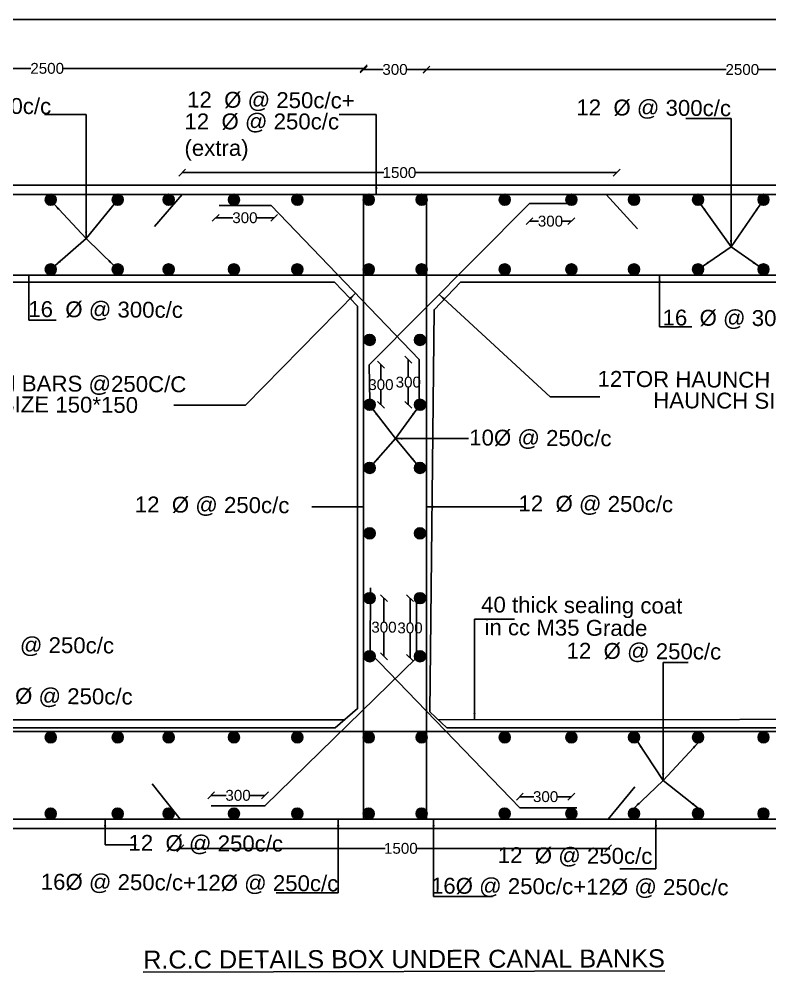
# Model space of a CAD drawing. Header units: millimetres. Extents: x 5124 to 6568637, y 2311 to 91879094.
# Drawn here: x 3647372 to 3657754, y 45946259 to 45959664 of the extents above; entities that cross this region are included whole.
import ezdxf

# ---------------------------------------------------------------- set-up
doc = ezdxf.new("R2010")
doc.units = ezdxf.units.MM
doc.header["$MEASUREMENT"] = 0
for name, color, linetype in [('DIMENSION', 7, 'Continuous'), ('DRAWING', 7, 'Continuous'), ('TEXT', 7, 'Continuous')]:
    doc.layers.add(name, color=color, linetype=linetype)
doc.styles.get("Standard").update_dxf_attribs({"font": 'arial.ttf', "height": 150})
doc.dimstyles.get("Standard").update_dxf_attribs({"dimtxt": 200, "dimasz": 110, "dimexe": 0.18, "dimexo": 0.0625, "dimgap": 0.09, "dimtad": 0, "dimtih": 1, "dimtoh": 1, "dimdec": 0, "dimzin": 0, "dimdsep": 46, "dimtxsty": 'Standard', "dimblk": 'OBLIQUE', "dimcen": 0.09, "dimse1": 1, "dimse2": 1, "dimadec": 0, "dimazin": 0, "dimtfac": 1, "dimtdec": 0, "dimtofl": 0, "dimtmove": 0, "dimatfit": 3, "dimfxl": 1, "dimtolj": 1, "dimtzin": 0, "dimarcsym": 0})

# ---------------------------------------------------------------- blocks, each defined once
blk = doc.blocks.new('_Oblique')
at = {"color": 0, "linetype": 'ByBlock', "lineweight": -2}
blk.add_line((-0.5, -0.5), (0.5, 0.5), dxfattribs=at)
blk = doc.blocks.new('*D66')
at = {"layer": 'Defpoints', "color": 0}
for p in [(3652135, 45958985), (3643379, 45957242), (3652135, 45957242)]:
    blk.add_point(p, dxfattribs=at)
at = {"layer": 'DIMENSION', "color": 0, "lineweight": -2}
for p, q in [((3643379, 45958985), (3647532, 45958985)), ((3652135, 45958985), (3647982, 45958985))]:
    blk.add_line(p, q, dxfattribs=at)
at = {"layer": 'DIMENSION', "color": 0, "lineweight": -2, "xscale": 95, "yscale": 95, "zscale": 95, "rotation": 180}
blk.add_blockref('_Oblique', (3643379, 45958985), dxfattribs=at)
at = {"layer": 'DIMENSION', "color": 0, "lineweight": -2, "xscale": 95, "yscale": 95, "zscale": 95}
blk.add_blockref('_Oblique', (3652135, 45958985), dxfattribs=at)
at = {"layer": 'DIMENSION', "color": 0, "insert": (3647757, 45958985), "char_height": 150, "attachment_point": 5}
blk.add_mtext('\\A1;2500', dxfattribs=at)
blk = doc.blocks.new('*D67')
at = {"layer": 'Defpoints', "color": 0}
for p in [(3653005, 45958970), (3652135, 45957242), (3653005, 45957242)]:
    blk.add_point(p, dxfattribs=at)
at = {"layer": 'DIMENSION', "color": 0, "lineweight": -2}
for p, q in [((3652135, 45958970), (3652405, 45958970)), ((3653005, 45958970), (3652736, 45958970))]:
    blk.add_line(p, q, dxfattribs=at)
at = {"layer": 'DIMENSION', "color": 0, "lineweight": -2, "xscale": 95, "yscale": 95, "zscale": 95, "rotation": 180}
blk.add_blockref('_Oblique', (3652135, 45958970), dxfattribs=at)
at = {"layer": 'DIMENSION', "color": 0, "lineweight": -2, "xscale": 95, "yscale": 95, "zscale": 95}
blk.add_blockref('_Oblique', (3653005, 45958970), dxfattribs=at)
at = {"layer": 'DIMENSION', "color": 0, "insert": (3652570, 45958970), "char_height": 150, "attachment_point": 5}
blk.add_mtext('\\A1;300', dxfattribs=at)
blk = doc.blocks.new('*D68')
at = {"layer": 'Defpoints', "color": 0}
for p in [(3661748, 45958969), (3653005, 45957202), (3661748, 45957242)]:
    blk.add_point(p, dxfattribs=at)
at = {"layer": 'DIMENSION', "color": 0, "lineweight": -2}
for p, q in [((3653005, 45958969), (3657151, 45958969)), ((3661748, 45958969), (3657601, 45958969))]:
    blk.add_line(p, q, dxfattribs=at)
at = {"layer": 'DIMENSION', "color": 0, "lineweight": -2, "xscale": 95, "yscale": 95, "zscale": 95, "rotation": 180}
blk.add_blockref('_Oblique', (3653005, 45958969), dxfattribs=at)
at = {"layer": 'DIMENSION', "color": 0, "lineweight": -2, "xscale": 95, "yscale": 95, "zscale": 95}
blk.add_blockref('_Oblique', (3661748, 45958969), dxfattribs=at)
at = {"layer": 'DIMENSION', "color": 0, "insert": (3657376, 45958969), "char_height": 150, "attachment_point": 5}
blk.add_mtext('\\A1;2500', dxfattribs=at)
blk = doc.blocks.new('*D70')
at = {"layer": 'Defpoints', "color": 0}
for p in [(3655636, 45957542), (3649625, 45957242), (3655636, 45957242)]:
    blk.add_point(p, dxfattribs=at)
at = {"layer": 'DIMENSION', "color": 0, "lineweight": -2}
for p, q in [((3649625, 45957542), (3652414, 45957542)), ((3655636, 45957542), (3652847, 45957542))]:
    blk.add_line(p, q, dxfattribs=at)
at = {"layer": 'DIMENSION', "color": 0, "lineweight": -2, "xscale": 95, "yscale": 95, "zscale": 95, "rotation": 180}
blk.add_blockref('_Oblique', (3649625, 45957542), dxfattribs=at)
at = {"layer": 'DIMENSION', "color": 0, "lineweight": -2, "xscale": 95, "yscale": 95, "zscale": 95}
blk.add_blockref('_Oblique', (3655636, 45957542), dxfattribs=at)
at = {"layer": 'DIMENSION', "color": 0, "insert": (3652631, 45957542), "char_height": 150, "attachment_point": 5}
blk.add_mtext('\\A1;1500', dxfattribs=at)
blk = doc.blocks.new('*D71')
at = {"layer": 'Defpoints', "color": 0}
for p in [(3654432, 45957114), (3655011, 45957090), (3654432, 45956870)]:
    blk.add_point(p, dxfattribs=at)
at = {"layer": 'DIMENSION', "color": 0, "lineweight": -2}
for p, q in [((3654432, 45956870), (3654556, 45956870)), ((3655011, 45956870), (3654887, 45956870))]:
    blk.add_line(p, q, dxfattribs=at)
at = {"layer": 'DIMENSION', "color": 0, "lineweight": -2, "xscale": 95, "yscale": 95, "zscale": 95, "rotation": 180}
blk.add_blockref('_Oblique', (3654432, 45956870), dxfattribs=at)
at = {"layer": 'DIMENSION', "color": 0, "lineweight": -2, "xscale": 95, "yscale": 95, "zscale": 95}
blk.add_blockref('_Oblique', (3655011, 45956870), dxfattribs=at)
at = {"layer": 'DIMENSION', "color": 0, "insert": (3654721, 45956870), "char_height": 150, "attachment_point": 5}
blk.add_mtext('\\A1;300', dxfattribs=at)
blk = doc.blocks.new('*D72')
at = {"layer": 'Defpoints', "color": 0}
for p in [(3650087, 45957075), (3650898, 45957045), (3650898, 45956917)]:
    blk.add_point(p, dxfattribs=at)
at = {"layer": 'DIMENSION', "color": 0, "lineweight": -2}
for p, q in [((3650087, 45956917), (3650327, 45956917)), ((3650898, 45956917), (3650658, 45956917))]:
    blk.add_line(p, q, dxfattribs=at)
at = {"layer": 'DIMENSION', "color": 0, "lineweight": -2, "xscale": 95, "yscale": 95, "zscale": 95, "rotation": 180}
blk.add_blockref('_Oblique', (3650087, 45956917), dxfattribs=at)
at = {"layer": 'DIMENSION', "color": 0, "lineweight": -2, "xscale": 95, "yscale": 95, "zscale": 95}
blk.add_blockref('_Oblique', (3650898, 45956917), dxfattribs=at)
at = {"layer": 'DIMENSION', "color": 0, "insert": (3650493, 45956917), "char_height": 150, "attachment_point": 5}
blk.add_mtext('\\A1;300', dxfattribs=at)
blk = doc.blocks.new('*D77')
at = {"layer": 'Defpoints', "color": 0}
for p in [(3650026, 45948920), (3650026, 45948773), (3650770, 45948773)]:
    blk.add_point(p, dxfattribs=at)
at = {"layer": 'DIMENSION', "color": 0, "lineweight": -2}
for p, q in [((3650026, 45948920), (3650232, 45948920)), ((3650770, 45948920), (3650563, 45948920))]:
    blk.add_line(p, q, dxfattribs=at)
at = {"layer": 'DIMENSION', "color": 0, "lineweight": -2, "xscale": 95, "yscale": 95, "zscale": 95, "rotation": 180}
blk.add_blockref('_Oblique', (3650026, 45948920), dxfattribs=at)
at = {"layer": 'DIMENSION', "color": 0, "lineweight": -2, "xscale": 95, "yscale": 95, "zscale": 95}
blk.add_blockref('_Oblique', (3650770, 45948920), dxfattribs=at)
at = {"layer": 'DIMENSION', "color": 0, "insert": (3650398, 45948920), "char_height": 150, "attachment_point": 5}
blk.add_mtext('\\A1;300', dxfattribs=at)
blk = doc.blocks.new('*D78')
at = {"layer": 'Defpoints', "color": 0}
for p in [(3652219, 45951651), (3652219, 45950846), (3652417, 45950846)]:
    blk.add_point(p, dxfattribs=at)
at = {"layer": 'DIMENSION', "color": 0, "lineweight": -2}
for p, q in [((3652417, 45951651), (3652417, 45951325)), ((3652417, 45950846), (3652417, 45951172))]:
    blk.add_line(p, q, dxfattribs=at)
at = {"layer": 'DIMENSION', "color": 0, "lineweight": -2, "xscale": 95, "yscale": 95, "zscale": 95}
for p, rotation in [((3652417, 45951651), 90), ((3652417, 45950846), 270)]:
    blk.add_blockref('_Oblique', p, dxfattribs=dict(at, rotation=rotation))
at = {"layer": 'DIMENSION', "color": 0, "insert": (3652417, 45951248), "char_height": 150, "attachment_point": 5}
blk.add_mtext('\\A1;300', dxfattribs=at)
blk = doc.blocks.new('*D79')
at = {"layer": 'Defpoints', "color": 0}
for p in [(3652778, 45951651), (3652916, 45951651), (3652869, 45950824)]:
    blk.add_point(p, dxfattribs=at)
at = {"layer": 'DIMENSION', "color": 0, "lineweight": -2}
for p, q in [((3652778, 45951651), (3652778, 45951314)), ((3652778, 45950824), (3652778, 45951161))]:
    blk.add_line(p, q, dxfattribs=at)
at = {"layer": 'DIMENSION', "color": 0, "lineweight": -2, "xscale": 95, "yscale": 95, "zscale": 95}
for p, rotation in [((3652778, 45951651), 90), ((3652778, 45950824), 270)]:
    blk.add_blockref('_Oblique', p, dxfattribs=dict(at, rotation=rotation))
at = {"layer": 'DIMENSION', "color": 0, "insert": (3652778, 45951238), "char_height": 150, "attachment_point": 5}
blk.add_mtext('\\A1;300', dxfattribs=at)
blk = doc.blocks.new('*D80')
at = {"layer": 'Defpoints', "color": 0}
for p in [(3652212, 45954883), (3652375, 45954883), (3652219, 45954328)]:
    blk.add_point(p, dxfattribs=at)
at = {"layer": 'DIMENSION', "color": 0, "lineweight": -2}
for p, q in [((3652375, 45954883), (3652375, 45954682)), ((3652375, 45954328), (3652375, 45954529))]:
    blk.add_line(p, q, dxfattribs=at)
at = {"layer": 'DIMENSION', "color": 0, "lineweight": -2, "xscale": 95, "yscale": 95, "zscale": 95}
for p, rotation in [((3652375, 45954883), 90), ((3652375, 45954328), 270)]:
    blk.add_blockref('_Oblique', p, dxfattribs=dict(at, rotation=rotation))
at = {"layer": 'DIMENSION', "color": 0, "insert": (3652375, 45954606), "char_height": 150, "attachment_point": 5}
blk.add_mtext('\\A1;300', dxfattribs=at)
blk = doc.blocks.new('*D81')
at = {"layer": 'Defpoints', "color": 0}
for p in [(3652903, 45954953), (3652754, 45954328), (3652916, 45954328)]:
    blk.add_point(p, dxfattribs=at)
at = {"layer": 'DIMENSION', "color": 0, "lineweight": -2}
for p, q in [((3652754, 45954953), (3652754, 45954717)), ((3652754, 45954328), (3652754, 45954564))]:
    blk.add_line(p, q, dxfattribs=at)
at = {"layer": 'DIMENSION', "color": 0, "lineweight": -2, "xscale": 95, "yscale": 95, "zscale": 95}
for p, rotation in [((3652754, 45954953), 90), ((3652754, 45954328), 270)]:
    blk.add_blockref('_Oblique', p, dxfattribs=dict(at, rotation=rotation))
at = {"layer": 'DIMENSION', "color": 0, "insert": (3652754, 45954641), "char_height": 150, "attachment_point": 5}
blk.add_mtext('\\A1;300', dxfattribs=at)
blk = doc.blocks.new('*D88')
at = {"layer": 'Defpoints', "color": 0}
for p in [(3649599, 45948589), (3655519, 45948589), (3655519, 45948186)]:
    blk.add_point(p, dxfattribs=at)
at = {"layer": 'DIMENSION', "color": 0, "lineweight": -2}
for p, q in [((3649599, 45948186), (3652434, 45948186)), ((3655519, 45948186), (3652868, 45948186))]:
    blk.add_line(p, q, dxfattribs=at)
at = {"layer": 'DIMENSION', "color": 0, "lineweight": -2, "xscale": 95, "yscale": 95, "zscale": 95, "rotation": 180}
blk.add_blockref('_Oblique', (3649599, 45948186), dxfattribs=at)
at = {"layer": 'DIMENSION', "color": 0, "lineweight": -2, "xscale": 95, "yscale": 95, "zscale": 95}
blk.add_blockref('_Oblique', (3655519, 45948186), dxfattribs=at)
at = {"layer": 'DIMENSION', "color": 0, "insert": (3652651, 45948186), "char_height": 150, "attachment_point": 5}
blk.add_mtext('\\A1;1500', dxfattribs=at)
blk = doc.blocks.new('*D89')
at = {"layer": 'Defpoints', "color": 0}
for p in [(3655011, 45948902), (3654297, 45948748), (3655011, 45948744)]:
    blk.add_point(p, dxfattribs=at)
at = {"layer": 'DIMENSION', "color": 0, "lineweight": -2}
for p, q in [((3654297, 45948902), (3654489, 45948902)), ((3655011, 45948902), (3654820, 45948902))]:
    blk.add_line(p, q, dxfattribs=at)
at = {"layer": 'DIMENSION', "color": 0, "lineweight": -2, "xscale": 95, "yscale": 95, "zscale": 95, "rotation": 180}
blk.add_blockref('_Oblique', (3654297, 45948902), dxfattribs=at)
at = {"layer": 'DIMENSION', "color": 0, "lineweight": -2, "xscale": 95, "yscale": 95, "zscale": 95}
blk.add_blockref('_Oblique', (3655011, 45948902), dxfattribs=at)
at = {"layer": 'DIMENSION', "color": 0, "insert": (3654654, 45948902), "char_height": 150, "attachment_point": 5}
blk.add_mtext('\\A1;300', dxfattribs=at)

msp = doc.modelspace()

# ---------------------------------------------------------------- hatches: boundary and pattern name
at = {"layer": 'DRAWING'}
h = msp.add_hatch(dxfattribs=at)
h.set_pattern_fill('ANSI31', color=256, style=0)
h.set_pattern_definition([(45, (53690.19537, 12167.72805), (-0.08838834764832, 0.08838834764832), [])])
h.paths.add_polyline_path([(3647882.5, 45957166.2, 0.9586945), (3647731.3, 45957172.6), (3647731.3, 45957159.8, 0.9586945)])
h = msp.add_hatch(dxfattribs=at)
h.set_pattern_fill('ANSI31', color=256, style=0)
h.set_pattern_definition([(45, (54617.27248, 12167.72805), (-0.08838834764832, 0.08838834764832), [])])
h.paths.add_polyline_path([(3648809.6, 45957166.2, 0.9586945), (3648658.3, 45957172.6), (3648658.3, 45957159.8, 0.9586945)])
h = msp.add_hatch(dxfattribs=at)
h.set_pattern_fill('ANSI31', color=256, style=0)
h.set_pattern_definition([(45, (55321.12743, 12167.72805), (-0.08838834764832, 0.08838834764832), [])])
h.paths.add_polyline_path([(3649513.4, 45957166.2, 0.9586945), (3649362.2, 45957172.6), (3649362.2, 45957159.8, 0.9586945)])
h = msp.add_hatch(dxfattribs=at)
h.set_pattern_fill('ANSI31', color=256, style=0)
h.set_pattern_definition([(45, (56224.13017, 12167.72805), (-0.08838834764832, 0.08838834764832), [])])
h.paths.add_polyline_path([(3650416.4, 45957166.2, 0.9586945), (3650265.2, 45957172.6), (3650265.2, 45957159.8, 0.9586945)])
h = msp.add_hatch(dxfattribs=at)
h.set_pattern_fill('ANSI31', color=256, style=0)
h.set_pattern_definition([(45, (57101.49156, 12167.72805), (-0.08838834764832, 0.08838834764832), [])])
h.paths.add_polyline_path([(3651293.8, 45957166.2, 0.9586945), (3651142.6, 45957172.6), (3651142.6, 45957159.8, 0.9586945)])
h = msp.add_hatch(dxfattribs=at)
h.set_pattern_fill('ANSI31', color=256, style=0)
h.set_pattern_definition([(45, (58090.3928, 12167.72805), (-0.08838834764832, 0.08838834764832), [])])
h.paths.add_polyline_path([(3652282.7, 45957166.2, 0.9586945), (3652131.5, 45957172.6), (3652131.5, 45957159.8, 0.9586945)])
h = msp.add_hatch(dxfattribs=at)
h.set_pattern_fill('ANSI31', color=256, style=0)
h.set_pattern_definition([(45, (58821.74097, 12167.72805), (-0.08838834764832, 0.08838834764832), [])])
h.paths.add_polyline_path([(3653014, 45957166.2, 0.9586945), (3652862.8, 45957172.6), (3652862.8, 45957159.8, 0.9586945)])
h = msp.add_hatch(dxfattribs=at)
h.set_pattern_fill('ANSI31', color=256, style=0)
h.set_pattern_definition([(45, (59971.61289, 12167.72805), (-0.08838834764832, 0.08838834764832), [])])
h.paths.add_polyline_path([(3654163.9, 45957166.2, 0.9586945), (3654012.7, 45957172.6), (3654012.7, 45957159.8, 0.9586945)])
h = msp.add_hatch(dxfattribs=at)
h.set_pattern_fill('ANSI31', color=256, style=0)
h.set_pattern_definition([(45, (60894.41644, 12167.72805), (-0.08838834764832, 0.08838834764832), [])])
h.paths.add_polyline_path([(3655086.7, 45957166.2, 0.9586945), (3654935.5, 45957172.6), (3654935.5, 45957159.8, 0.9586945)])
h = msp.add_hatch(dxfattribs=at)
h.set_pattern_fill('ANSI31', color=256, style=0)
h.set_pattern_definition([(45, (61761.09394, 12167.72805), (-0.08838834764832, 0.08838834764832), [])])
h.paths.add_polyline_path([(3655953.4, 45957166.2, 0.9586945), (3655802.2, 45957172.6), (3655802.2, 45957159.8, 0.9586945)])
h = msp.add_hatch(dxfattribs=at)
h.set_pattern_fill('ANSI31', color=256, style=0)
h.set_pattern_definition([(45, (62646.85999, 12167.72805), (-0.08838834764832, 0.08838834764832), [])])
h.paths.add_polyline_path([(3656839.1, 45957166.2, 0.9586945), (3656687.9, 45957172.6), (3656687.9, 45957159.8, 0.9586945)])
h = msp.add_hatch(dxfattribs=at)
h.set_pattern_fill('ANSI31', color=256, style=0)
h.set_pattern_definition([(45, (63552.28441, 12167.72805), (-0.08838834764832, 0.08838834764832), [])])
h.paths.add_polyline_path([(3657744.6, 45957166.2, 0.9586945), (3657593.3, 45957172.6), (3657593.3, 45957159.8, 0.9586945)])
h = msp.add_hatch(dxfattribs=at)
h.set_pattern_fill('ANSI31', color=256, style=0)
h.set_pattern_definition([(45, (53690.19537, 11203.86495), (-0.08838834764832, 0.08838834764832), [])])
h.paths.add_polyline_path([(3647882.5, 45956202.3, 0.9586945), (3647731.3, 45956208.7), (3647731.3, 45956195.9, 0.9586945)])
h = msp.add_hatch(dxfattribs=at)
h.set_pattern_fill('ANSI31', color=256, style=0)
h.set_pattern_definition([(45, (54617.27248, 11203.86495), (-0.08838834764832, 0.08838834764832), [])])
h.paths.add_polyline_path([(3648809.6, 45956202.3, 0.9586945), (3648658.3, 45956208.7), (3648658.3, 45956195.9, 0.9586945)])
h = msp.add_hatch(dxfattribs=at)
h.set_pattern_fill('ANSI31', color=256, style=0)
h.set_pattern_definition([(45, (55321.12743, 11203.86495), (-0.08838834764832, 0.08838834764832), [])])
h.paths.add_polyline_path([(3649513.4, 45956202.3, 0.9586945), (3649362.2, 45956208.7), (3649362.2, 45956195.9, 0.9586945)])
h = msp.add_hatch(dxfattribs=at)
h.set_pattern_fill('ANSI31', color=256, style=0)
h.set_pattern_definition([(45, (56224.13017, 11203.86495), (-0.08838834764832, 0.08838834764832), [])])
h.paths.add_polyline_path([(3650416.4, 45956202.3, 0.9586945), (3650265.2, 45956208.7), (3650265.2, 45956195.9, 0.9586945)])
h = msp.add_hatch(dxfattribs=at)
h.set_pattern_fill('ANSI31', color=256, style=0)
h.set_pattern_definition([(45, (57101.49156, 11203.86495), (-0.08838834764832, 0.08838834764832), [])])
h.paths.add_polyline_path([(3651293.8, 45956202.3, 0.9586945), (3651142.6, 45956208.7), (3651142.6, 45956195.9, 0.9586945)])
h = msp.add_hatch(dxfattribs=at)
h.set_pattern_fill('ANSI31', color=256, style=0)
h.set_pattern_definition([(45, (58090.3928, 11203.86495), (-0.08838834764832, 0.08838834764832), [])])
h.paths.add_polyline_path([(3652282.7, 45956202.3, 0.9586945), (3652131.5, 45956208.7), (3652131.5, 45956195.9, 0.9586945)])
h = msp.add_hatch(dxfattribs=at)
h.set_pattern_fill('ANSI31', color=256, style=0)
h.set_pattern_definition([(45, (58821.74097, 11203.86495), (-0.08838834764832, 0.08838834764832), [])])
h.paths.add_polyline_path([(3653014, 45956202.3, 0.9586945), (3652862.8, 45956208.7), (3652862.8, 45956195.9, 0.9586945)])
h = msp.add_hatch(dxfattribs=at)
h.set_pattern_fill('ANSI31', color=256, style=0)
h.set_pattern_definition([(45, (59971.61289, 11203.86495), (-0.08838834764832, 0.08838834764832), [])])
h.paths.add_polyline_path([(3654163.9, 45956202.3, 0.9586945), (3654012.7, 45956208.7), (3654012.7, 45956195.9, 0.9586945)])
h = msp.add_hatch(dxfattribs=at)
h.set_pattern_fill('ANSI31', color=256, style=0)
h.set_pattern_definition([(45, (60894.41644, 11203.86495), (-0.08838834764832, 0.08838834764832), [])])
h.paths.add_polyline_path([(3655086.7, 45956202.3, 0.9586945), (3654935.5, 45956208.7), (3654935.5, 45956195.9, 0.9586945)])
h = msp.add_hatch(dxfattribs=at)
h.set_pattern_fill('ANSI31', color=256, style=0)
h.set_pattern_definition([(45, (61761.09394, 11203.86495), (-0.08838834764832, 0.08838834764832), [])])
h.paths.add_polyline_path([(3655953.4, 45956202.3, 0.9586945), (3655802.2, 45956208.7), (3655802.2, 45956195.9, 0.9586945)])
h = msp.add_hatch(dxfattribs=at)
h.set_pattern_fill('ANSI31', color=256, style=0)
h.set_pattern_definition([(45, (62646.85999, 11203.86495), (-0.08838834764832, 0.08838834764832), [])])
h.paths.add_polyline_path([(3656839.1, 45956202.3, 0.9586945), (3656687.9, 45956208.7), (3656687.9, 45956195.9, 0.9586945)])
h = msp.add_hatch(dxfattribs=at)
h.set_pattern_fill('ANSI31', color=256, style=0)
h.set_pattern_definition([(45, (63552.28441, 11203.86495), (-0.08838834764832, 0.08838834764832), [])])
h.paths.add_polyline_path([(3657744.6, 45956202.3, 0.9586945), (3657593.3, 45956208.7), (3657593.3, 45956195.9, 0.9586945)])
h = msp.add_hatch(dxfattribs=at)
h.set_pattern_fill('ANSI31', color=256, style=0)
h.set_pattern_definition([(45, (58102.90477, 10227.6761), (-0.08838834764832, 0.08838834764832), [])])
h.paths.add_polyline_path([(3652295.2, 45955226.1, 0.9586945), (3652144, 45955232.5), (3652144, 45955219.8, 0.9586945)])
h = msp.add_hatch(dxfattribs=at)
h.set_pattern_fill('ANSI31', color=256, style=0)
h.set_pattern_definition([(45, (58799.20976, 10227.6761), (-0.08838834764832, 0.08838834764832), [])])
h.paths.add_polyline_path([(3652991.5, 45955226.1, 0.9586945), (3652840.3, 45955232.5), (3652840.3, 45955219.8, 0.9586945)])
h = msp.add_hatch(dxfattribs=at)
h.set_pattern_fill('ANSI31', color=256, style=0)
h.set_pattern_definition([(45, (58102.90477, 9329.76996), (-0.08838834764832, 0.08838834764832), [])])
h.paths.add_polyline_path([(3652295.2, 45954328.2, 0.9586945), (3652144, 45954334.6), (3652144, 45954321.8, 0.9586945)])
h = msp.add_hatch(dxfattribs=at)
h.set_pattern_fill('ANSI31', color=256, style=0)
h.set_pattern_definition([(45, (58799.20976, 9329.76996), (-0.08838834764832, 0.08838834764832), [])])
h.paths.add_polyline_path([(3652991.5, 45954328.2, 0.9586945), (3652840.3, 45954334.6), (3652840.3, 45954321.8, 0.9586945)])
h = msp.add_hatch(dxfattribs=at)
h.set_pattern_fill('ANSI31', color=256, style=0)
h.set_pattern_definition([(45, (58102.90477, 8455.18349), (-0.08838834764832, 0.08838834764832), [])])
h.paths.add_polyline_path([(3652295.2, 45953453.6, 0.9586945), (3652144, 45953460), (3652144, 45953447.3, 0.9586945)])
h = msp.add_hatch(dxfattribs=at)
h.set_pattern_fill('ANSI31', color=256, style=0)
h.set_pattern_definition([(45, (58799.20976, 8455.18349), (-0.08838834764832, 0.08838834764832), [])])
h.paths.add_polyline_path([(3652991.5, 45953453.6, 0.9586945), (3652840.3, 45953460), (3652840.3, 45953447.3, 0.9586945)])
h = msp.add_hatch(dxfattribs=at)
h.set_pattern_fill('ANSI31', color=256, style=0)
h.set_pattern_definition([(45, (58102.90477, 7550.07666), (-0.08838834764832, 0.08838834764832), [])])
h.paths.add_polyline_path([(3652295.2, 45952548.5, 0.9586945), (3652144, 45952554.9), (3652144, 45952542.2, 0.9586945)])
h = msp.add_hatch(dxfattribs=at)
h.set_pattern_fill('ANSI31', color=256, style=0)
h.set_pattern_definition([(45, (58799.20976, 7550.07666), (-0.08838834764832, 0.08838834764832), [])])
h.paths.add_polyline_path([(3652991.5, 45952548.5, 0.9586945), (3652840.3, 45952554.9), (3652840.3, 45952542.2, 0.9586945)])
h = msp.add_hatch(dxfattribs=at)
h.set_pattern_fill('ANSI31', color=256, style=0)
h.set_pattern_definition([(45, (58102.90477, 6652.23659), (-0.08838834764832, 0.08838834764832), [])])
h.paths.add_polyline_path([(3652295.2, 45951650.7, 0.9586945), (3652144, 45951657.1), (3652144, 45951644.3, 0.9586945)])
h = msp.add_hatch(dxfattribs=at)
h.set_pattern_fill('ANSI31', color=256, style=0)
h.set_pattern_definition([(45, (58799.20976, 6652.23659), (-0.08838834764832, 0.08838834764832), [])])
h.paths.add_polyline_path([(3652991.5, 45951650.7, 0.9586945), (3652840.3, 45951657.1), (3652840.3, 45951644.3, 0.9586945)])
h = msp.add_hatch(dxfattribs=at)
h.set_pattern_fill('ANSI31', color=256, style=0)
h.set_pattern_definition([(45, (58102.90477, 5847.60911), (-0.08838834764832, 0.08838834764832), [])])
h.paths.add_polyline_path([(3652295.2, 45950846.1, 0.9586945), (3652144, 45950852.4), (3652144, 45950839.7, 0.9586945)])
h = msp.add_hatch(dxfattribs=at)
h.set_pattern_fill('ANSI31', color=256, style=0)
h.set_pattern_definition([(45, (58799.20976, 5847.60911), (-0.08838834764832, 0.08838834764832), [])])
h.paths.add_polyline_path([(3652991.5, 45950846.1, 0.9586945), (3652840.3, 45950852.4), (3652840.3, 45950839.7, 0.9586945)])
h = msp.add_hatch(dxfattribs=at)
h.set_pattern_fill('ANSI31', color=256, style=0)
h.set_pattern_definition([(45, (53690.19537, 4725.42462), (-0.08838834764832, 0.08838834764832), [])])
h.paths.add_polyline_path([(3647882.5, 45949723.9, 0.9586945), (3647731.3, 45949730.3), (3647731.3, 45949717.5, 0.9586945)])
h = msp.add_hatch(dxfattribs=at)
h.set_pattern_fill('ANSI31', color=256, style=0)
h.set_pattern_definition([(45, (54617.27248, 4725.42462), (-0.08838834764832, 0.08838834764832), [])])
h.paths.add_polyline_path([(3648809.6, 45949723.9, 0.9586945), (3648658.3, 45949730.3), (3648658.3, 45949717.5, 0.9586945)])
h = msp.add_hatch(dxfattribs=at)
h.set_pattern_fill('ANSI31', color=256, style=0)
h.set_pattern_definition([(45, (55321.12743, 4725.42462), (-0.08838834764832, 0.08838834764832), [])])
h.paths.add_polyline_path([(3649513.4, 45949723.9, 0.9586945), (3649362.2, 45949730.3), (3649362.2, 45949717.5, 0.9586945)])
h = msp.add_hatch(dxfattribs=at)
h.set_pattern_fill('ANSI31', color=256, style=0)
h.set_pattern_definition([(45, (56224.13017, 4725.42462), (-0.08838834764832, 0.08838834764832), [])])
h.paths.add_polyline_path([(3650416.4, 45949723.9, 0.9586945), (3650265.2, 45949730.3), (3650265.2, 45949717.5, 0.9586945)])
h = msp.add_hatch(dxfattribs=at)
h.set_pattern_fill('ANSI31', color=256, style=0)
h.set_pattern_definition([(45, (57101.49156, 4725.42462), (-0.08838834764832, 0.08838834764832), [])])
h.paths.add_polyline_path([(3651293.8, 45949723.9, 0.9586945), (3651142.6, 45949730.3), (3651142.6, 45949717.5, 0.9586945)])
h = msp.add_hatch(dxfattribs=at)
h.set_pattern_fill('ANSI31', color=256, style=0)
h.set_pattern_definition([(45, (58090.3928, 4725.42462), (-0.08838834764832, 0.08838834764832), [])])
h.paths.add_polyline_path([(3652282.7, 45949723.9, 0.9586945), (3652131.5, 45949730.3), (3652131.5, 45949717.5, 0.9586945)])
h = msp.add_hatch(dxfattribs=at)
h.set_pattern_fill('ANSI31', color=256, style=0)
h.set_pattern_definition([(45, (58821.74097, 4725.42462), (-0.08838834764832, 0.08838834764832), [])])
h.paths.add_polyline_path([(3653014, 45949723.9, 0.9586945), (3652862.8, 45949730.3), (3652862.8, 45949717.5, 0.9586945)])
h = msp.add_hatch(dxfattribs=at)
h.set_pattern_fill('ANSI31', color=256, style=0)
h.set_pattern_definition([(45, (59971.61289, 4725.42462), (-0.08838834764832, 0.08838834764832), [])])
h.paths.add_polyline_path([(3654163.9, 45949723.9, 0.9586945), (3654012.7, 45949730.3), (3654012.7, 45949717.5, 0.9586945)])
h = msp.add_hatch(dxfattribs=at)
h.set_pattern_fill('ANSI31', color=256, style=0)
h.set_pattern_definition([(45, (60894.41644, 4725.42462), (-0.08838834764832, 0.08838834764832), [])])
h.paths.add_polyline_path([(3655086.7, 45949723.9, 0.9586945), (3654935.5, 45949730.3), (3654935.5, 45949717.5, 0.9586945)])
h = msp.add_hatch(dxfattribs=at)
h.set_pattern_fill('ANSI31', color=256, style=0)
h.set_pattern_definition([(45, (61761.09394, 4725.42462), (-0.08838834764832, 0.08838834764832), [])])
h.paths.add_polyline_path([(3655953.4, 45949723.9, 0.9586945), (3655802.2, 45949730.3), (3655802.2, 45949717.5, 0.9586945)])
h = msp.add_hatch(dxfattribs=at)
h.set_pattern_fill('ANSI31', color=256, style=0)
h.set_pattern_definition([(45, (62646.85999, 4725.42462), (-0.08838834764832, 0.08838834764832), [])])
h.paths.add_polyline_path([(3656839.1, 45949723.9, 0.9586945), (3656687.9, 45949730.3), (3656687.9, 45949717.5, 0.9586945)])
h = msp.add_hatch(dxfattribs=at)
h.set_pattern_fill('ANSI31', color=256, style=0)
h.set_pattern_definition([(45, (63552.28441, 4725.42462), (-0.08838834764832, 0.08838834764832), [])])
h.paths.add_polyline_path([(3657744.6, 45949723.9, 0.9586945), (3657593.3, 45949730.3), (3657593.3, 45949717.5, 0.9586945)])
h = msp.add_hatch(dxfattribs=at)
h.set_pattern_fill('ANSI31', color=256, style=0)
h.set_pattern_definition([(45, (53690.19537, 3670.22636), (-0.08838834764832, 0.08838834764832), [])])
h.paths.add_polyline_path([(3647882.5, 45948668.7, 0.9586945), (3647731.3, 45948675.1), (3647731.3, 45948662.3, 0.9586945)])
h = msp.add_hatch(dxfattribs=at)
h.set_pattern_fill('ANSI31', color=256, style=0)
h.set_pattern_definition([(45, (54617.27248, 3670.22636), (-0.08838834764832, 0.08838834764832), [])])
h.paths.add_polyline_path([(3648809.6, 45948668.7, 0.9586945), (3648658.3, 45948675.1), (3648658.3, 45948662.3, 0.9586945)])
h = msp.add_hatch(dxfattribs=at)
h.set_pattern_fill('ANSI31', color=256, style=0)
h.set_pattern_definition([(45, (55321.12743, 3670.22636), (-0.08838834764832, 0.08838834764832), [])])
h.paths.add_polyline_path([(3649513.4, 45948668.7, 0.9586945), (3649362.2, 45948675.1), (3649362.2, 45948662.3, 0.9586945)])
h = msp.add_hatch(dxfattribs=at)
h.set_pattern_fill('ANSI31', color=256, style=0)
h.set_pattern_definition([(45, (56224.13017, 3670.22636), (-0.08838834764832, 0.08838834764832), [])])
h.paths.add_polyline_path([(3650416.4, 45948668.7, 0.9586945), (3650265.2, 45948675.1), (3650265.2, 45948662.3, 0.9586945)])
h = msp.add_hatch(dxfattribs=at)
h.set_pattern_fill('ANSI31', color=256, style=0)
h.set_pattern_definition([(45, (57101.49156, 3670.22636), (-0.08838834764832, 0.08838834764832), [])])
h.paths.add_polyline_path([(3651293.8, 45948668.7, 0.9586945), (3651142.6, 45948675.1), (3651142.6, 45948662.3, 0.9586945)])
h = msp.add_hatch(dxfattribs=at)
h.set_pattern_fill('ANSI31', color=256, style=0)
h.set_pattern_definition([(45, (58090.3928, 3670.22636), (-0.08838834764832, 0.08838834764832), [])])
h.paths.add_polyline_path([(3652282.7, 45948668.7, 0.9586945), (3652131.5, 45948675.1), (3652131.5, 45948662.3, 0.9586945)])
h = msp.add_hatch(dxfattribs=at)
h.set_pattern_fill('ANSI31', color=256, style=0)
h.set_pattern_definition([(45, (58821.74097, 3670.22636), (-0.08838834764832, 0.08838834764832), [])])
h.paths.add_polyline_path([(3653014, 45948668.7, 0.9586945), (3652862.8, 45948675.1), (3652862.8, 45948662.3, 0.9586945)])
h = msp.add_hatch(dxfattribs=at)
h.set_pattern_fill('ANSI31', color=256, style=0)
h.set_pattern_definition([(45, (59971.61289, 3670.22636), (-0.08838834764832, 0.08838834764832), [])])
h.paths.add_polyline_path([(3654163.9, 45948668.7, 0.9586945), (3654012.7, 45948675.1), (3654012.7, 45948662.3, 0.9586945)])
h = msp.add_hatch(dxfattribs=at)
h.set_pattern_fill('ANSI31', color=256, style=0)
h.set_pattern_definition([(45, (60894.41644, 3670.22636), (-0.08838834764832, 0.08838834764832), [])])
h.paths.add_polyline_path([(3655086.7, 45948668.7, 0.9586945), (3654935.5, 45948675.1), (3654935.5, 45948662.3, 0.9586945)])
h = msp.add_hatch(dxfattribs=at)
h.set_pattern_fill('ANSI31', color=256, style=0)
h.set_pattern_definition([(45, (61761.09394, 3670.22636), (-0.08838834764832, 0.08838834764832), [])])
h.paths.add_polyline_path([(3655953.4, 45948668.7, 0.9586945), (3655802.2, 45948675.1), (3655802.2, 45948662.3, 0.9586945)])
h = msp.add_hatch(dxfattribs=at)
h.set_pattern_fill('ANSI31', color=256, style=0)
h.set_pattern_definition([(45, (62646.85999, 3670.22636), (-0.08838834764832, 0.08838834764832), [])])
h.paths.add_polyline_path([(3656839.1, 45948668.7, 0.9586945), (3656687.9, 45948675.1), (3656687.9, 45948662.3, 0.9586945)])
h = msp.add_hatch(dxfattribs=at)
h.set_pattern_fill('ANSI31', color=256, style=0)
h.set_pattern_definition([(45, (63552.28441, 3670.22636), (-0.08838834764832, 0.08838834764832), [])])
h.paths.add_polyline_path([(3657744.6, 45948668.7, 0.9586945), (3657593.3, 45948675.1), (3657593.3, 45948662.3, 0.9586945)])

# ---------------------------------------------------------------- linework, layer by layer
at = {"layer": 'DIMENSION'}
for points in [[(3642264.9, 45957366.8), (3662825, 45957366.8), (3662825, 45948464), (3642264.9, 45948464)], [(3642390, 45957241.7), (3662699.9, 45957241.7), (3662699.9, 45948589.1), (3642390, 45948589.1)]]:
    msp.add_lwpolyline(points, close=True, dxfattribs=at)
for points in [[(3649625, 45957241.7), (3649241, 45956795.9)], [(3652135.4, 45957241.7), (3652135.4, 45948589.1)], [(3653004.8, 45957241.7), (3653004.8, 45948589.1)], [(3655492.5, 45957241.7), (3655927.5, 45956765.6)], [(3642390, 45956122.7), (3662699.9, 45956122.7)], [(3642390, 45949802.9), (3662699.9, 45949802.9)], [(3649598.7, 45948589.1), (3649210.9, 45949082.5)], [(3655519.1, 45948589.1), (3655886.6, 45949039.6)]]:
    msp.add_lwpolyline(points, dxfattribs=at)
at = {"layer": 'DRAWING'}
msp.add_lwpolyline([(3638455.5, 45959664.2), (3673736.2, 45959664.2), (3673736.2, 45932437.4), (3638455.5, 45932437.4)], close=True, dxfattribs=at)
for points in [[(3650136.9, 45957086.8), (3650828.8, 45957086.8), (3650858.3, 45957086.8), (3652903.4, 45954953), (3652903.4, 45954273.2)], [(3655055.5, 45957114.3), (3654431.7, 45957114.3), (3652212.5, 45954882.9), (3652220, 45954373.7)], [(3643684.7, 45956025), (3651732.7, 45956025), (3652052.1, 45955692.8), (3652052.1, 45950120.9), (3651744.1, 45949854), (3643656.9, 45949854), (3643421.5, 45950076.5), (3643421.5, 45955765.3), (3643684.7, 45956025)], [(3653478.6, 45956027.7), (3661362.7, 45956027.4), (3661682.1, 45955695.2), (3661682.1, 45950123.2), (3661374.1, 45949856.4), (3653287, 45949856.4), (3653051.5, 45950078.9), (3653111.6, 45955642.9), (3653478.6, 45956027.7)], [(3652229.3, 45951791.9), (3652224.4, 45950893.4), (3654297.1, 45948748.2), (3655085.9, 45948748.2)], [(3652869, 45951582.2), (3652869, 45950824.4), (3650769.6, 45948773.5), (3650026, 45948773.5)], [(3643539.2, 45949965.3), (3651873.8, 45949966.4)], [(3653169.2, 45949967.6), (3661510.3, 45949974.4)]]:
    msp.add_lwpolyline(points, dxfattribs=at)
for centre in [(3647806.7, 45957166.2), (3648733.8, 45957166.2), (3649437.7, 45957166.2), (3650340.7, 45957166.2), (3651218, 45957166.2), (3652206.9, 45957166.2), (3652938.3, 45957166.2), (3654088.2, 45957166.2), (3655011, 45957166.2), (3655877.6, 45957166.2), (3656763.4, 45957166.2), (3657668.8, 45957166.2), (3647806.7, 45956202.3), (3648733.8, 45956202.3), (3649437.7, 45956202.3), (3650340.7, 45956202.3), (3651218, 45956202.3), (3652206.9, 45956202.3), (3652938.3, 45956202.3), (3654088.2, 45956202.3), (3655011, 45956202.3), (3655877.6, 45956202.3), (3656763.4, 45956202.3), (3657668.8, 45956202.3), (3652219.4, 45955226.1), (3652915.8, 45955226.1), (3652219.4, 45954328.2), (3652915.8, 45954328.2), (3652219.4, 45953453.6), (3652915.8, 45953453.6), (3652219.4, 45952548.5), (3652915.8, 45952548.5), (3652219.4, 45951650.7), (3652915.8, 45951650.7), (3652219.4, 45950846.1), (3652915.8, 45950846.1), (3647806.7, 45949723.9), (3648733.8, 45949723.9), (3649437.7, 45949723.9), (3650340.7, 45949723.9), (3651218, 45949723.9), (3652206.9, 45949723.9), (3652938.3, 45949723.9), (3654088.2, 45949723.9), (3655011, 45949723.9), (3655877.6, 45949723.9), (3656763.4, 45949723.9), (3657668.8, 45949723.9), (3647806.7, 45948668.7), (3648733.8, 45948668.7), (3649437.7, 45948668.7), (3650340.7, 45948668.7), (3651218, 45948668.7), (3652206.9, 45948668.7), (3652938.3, 45948668.7), (3654088.2, 45948668.7), (3655011, 45948668.7), (3655877.6, 45948668.7), (3656763.4, 45948668.7), (3657668.8, 45948668.7)]:
    msp.add_circle(centre, 75.7, dxfattribs=at)

# ---------------------------------------------------------------- texts
for s, p in [('12  Ø @ 250c/c+ ', (3649692.7, 45958444.5)), ('12  Ø @ 300c/c ', (3645672, 45958364.7)), ('12  Ø @ 300c/c ', (3655079.1, 45958337)), ('16  Ø @ 300c/c ', (3647494.9, 45955543.9)), ('16  Ø @ 300c/c ', (3656271.7, 45955426.8)), ('12TOR HAUNCH BARS @250C/C', (3655372.6, 45954577.6)), ('12TOR HAUNCH BARS @250C/C', (3644929.9, 45954529.8)), (' HAUNCH SIZE 150*150', (3656057.8, 45954282.7)), (' HAUNCH SIZE 150*150', (3645615, 45954234.9)), ('10Ø @ 250c/c ', (3653596.7, 45953765.6)), ('12  Ø @ 250c/c ', (3648968.4, 45952839.1)), ('12  Ø @ 250c/c ', (3654277.9, 45952853)), ('40 thick sealing coat', (3653761.4, 45951452.7)), ('in cc M35 Grade', (3653808, 45951139.1)), ('12  Ø @ 250c/c ', (3646541.6, 45950898.1)), ('12  Ø @ 250c/c ', (3654943.6, 45950813.8)), ('16  Ø @ 250c/c ', (3646799.3, 45950191)), ('12  Ø @ 250c/c ', (3648881, 45948154.5)), ('12  Ø @ 250c/c ', (3653991.2, 45947983.8)), ('16Ø @ 250c/c+12Ø @ 250c/c', (3647667.3, 45947615.5)), ('16Ø @ 250c/c+12Ø @ 250c/c', (3653067.1, 45947560.9))]:
    msp.add_text(s, height=220, rotation=359.65712, dxfattribs=at).set_placement(p)
at = {"layer": 'DRAWING', "insert": (3649656.3, 45958361.1), "char_height": 220, "width": 2656.815, "attachment_point": 1}
msp.add_mtext('12  Ø @ 250c/c (extra)', dxfattribs=at)
at = {"layer": 'TEXT'}
msp.add_text('%%UR.C.C DETAILS BOX UNDER CANAL BANKS', height=250, rotation=0.1412, dxfattribs=at).set_placement((3649085.9, 45946521.4))

# ---------------------------------------------------------------- dimensions: what is measured, and where the dimension line sits
at = {"layer": 'DIMENSION'}
for base, p1, p2, text, picture, middle in [((3652135.4, 45958985.2), (3643379.3, 45957241.7), (3652135.4, 45957241.7), '2500', '*D66', (3647757.4, 45958985.2)), ((3653004.8, 45958969.7), (3652135.4, 45957241.7), (3653004.8, 45957241.7), '300', '*D67', (3652570.1, 45958969.7)), ((3661747.6, 45958969.3), (3653004.8, 45957202.4), (3661747.6, 45957241.7), '2500', '*D68', (3657376.2, 45958969.3)), ((3655636.3, 45957542.2), (3649625, 45957241.7), (3655636.3, 45957241.7), '1500', '*D70', (3652630.7, 45957542.2)), ((3650898.5, 45956917.3), (3650087.4, 45957075.4), (3650898.5, 45957045), '300', '*D72', (3650492.9, 45956917.3)), ((3654431.7, 45956870), (3655011, 45957090.4), (3654431.7, 45957114.3), '300', '*D71', (3654721.3, 45956870)), ((3650026, 45948919.9), (3650769.6, 45948773.5), (3650026, 45948773.5), '300', '*D77', (3650397.8, 45948919.9)), ((3655011.4, 45948902.1), (3654297.1, 45948748.2), (3655011.4, 45948744.4), '300', '*D89', (3654654.2, 45948902.1))]:
    dim = msp.add_linear_dim(base=base, p1=p1, p2=p2, text=text, dimstyle='Standard', override={"dimasz": 95, "dimfxl": 2000, "dimarcsym": 1}, dxfattribs=at)
    dim.commit()
    dim.dimension.update_dxf_attribs({"geometry": picture, "text_midpoint": middle})
for base, p1, p2, picture, middle in [((3652374.7, 45954882.9), (3652219.4, 45954328.2), (3652212.5, 45954882.9), '*D80', (3652374.7, 45954605.6)), ((3652754, 45954328.2), (3652903.4, 45954953), (3652915.8, 45954328.2), '*D81', (3652754, 45954640.6)), ((3652417.2, 45950846.1), (3652219.4, 45951650.7), (3652219.4, 45950846.1), '*D78', (3652417.2, 45951248.4)), ((3652777.7, 45951650.7), (3652869, 45950824.4), (3652915.8, 45951650.7), '*D79', (3652777.7, 45951237.6))]:
    dim = msp.add_linear_dim(base=base, p1=p1, p2=p2, angle=90, text='300', dimstyle='Standard', override={"dimasz": 95, "dimfxl": 2000, "dimarcsym": 1}, dxfattribs=at)
    dim.commit()
    dim.dimension.update_dxf_attribs({"geometry": picture, "text_midpoint": middle})
dim = msp.add_linear_dim(base=(3655519.1, 45948185.6), p1=(3649598.7, 45948589.1), p2=(3655519.1, 45948589.1), text='1500', dimstyle='Standard', override={"dimasz": 95, "dimfxl": 2000, "dimarcsym": 1}, dxfattribs=at)
dim.commit()
dim.dimension.update_dxf_attribs({"geometry": '*D88', "text_midpoint": (3652651.1, 45948185.6), "dimtype": 160})

# ---------------------------------------------------------------- leaders
at = {"layer": 'DRAWING'}
for points in [[(3648295.6, 45956631.8), (3648295.6, 45958346), (3647720.4, 45958346)], [(3652310.8, 45957241.7), (3652310.8, 45958344.9), (3651799.5, 45958344.9)], [(3657220.1, 45956512.6), (3657220.1, 45958293.7), (3656593, 45958293.7)], [(3647851.9, 45957105.4), (3648295.6, 45956631.8)], [(3648685.8, 45957107.6), (3648295.6, 45956631.8)], [(3656802.9, 45957101.6), (3657220.1, 45956512.6)], [(3657626, 45957103.7), (3657220.1, 45956512.6)], [(3647863.6, 45956252.3), (3648295.6, 45956631.8)], [(3648679.7, 45956255.3), (3648295.6, 45956631.8)], [(3656826.1, 45956244.9), (3657220.1, 45956512.6)], [(3657606.5, 45956245.4), (3657220.1, 45956512.6)], [(3647502.9, 45956122.7), (3647502.9, 45955498.3), (3647882.9, 45955498.3)], [(3656231.5, 45956122.7), (3656231.5, 45955406.6), (3656676.5, 45955406.6)], [(3652022.8, 45955871.8), (3650501.8, 45954324.6), (3649510.2, 45954324.6)], [(3653179.9, 45955855.6), (3654715.1, 45954438.6), (3655405.8, 45954438.6)], [(3652262.4, 45954265.8), (3652578.1, 45953860)], [(3652871.4, 45954266.8), (3652578.1, 45953860)], [(3652269.6, 45953510.4), (3652578.1, 45953860)], [(3652578.1, 45953860), (3653589.3, 45953860)], [(3652867.3, 45953511.9), (3652578.1, 45953860)], [(3652135.4, 45952915.4), (3651418.7, 45952915.4)], [(3653004.8, 45952915.4), (3654369.9, 45952915.4)], [(3653670.2, 45949968), (3653670.2, 45951361.6), (3654222.9, 45951361.6)], [(3656280.2, 45949128.5), (3656280.2, 45950758.5), (3656625.2, 45950758.5)], [(3655924.9, 45949664.7), (3656280.2, 45949128.5)], [(3656763.4, 45949648.1), (3656280.2, 45949128.5)], [(3655877.6, 45948744.4), (3656280.2, 45949128.5)], [(3656763.4, 45948744.4), (3656280.2, 45949128.5)], [(3648558.6, 45948589.1), (3648558.6, 45948234.1), (3648987.1, 45948234.1)], [(3651783.5, 45948589.1), (3651783.5, 45947569.3), (3650926.7, 45947569.3)], [(3653103.4, 45948589.1), (3653103.4, 45947519.7), (3653917.3, 45947519.7)], [(3656180.5, 45948589.1), (3656180.5, 45947901.6), (3655681, 45947901.6)]]:
    msp.add_leader(points, dimstyle='Standard', override={"dimasz": 95, "dimgap": 0.09, "dimtad": 0, "dimfxl": 2000, "dimarcsym": 1}, dxfattribs=at)

doc.saveas('drawing.dxf')
